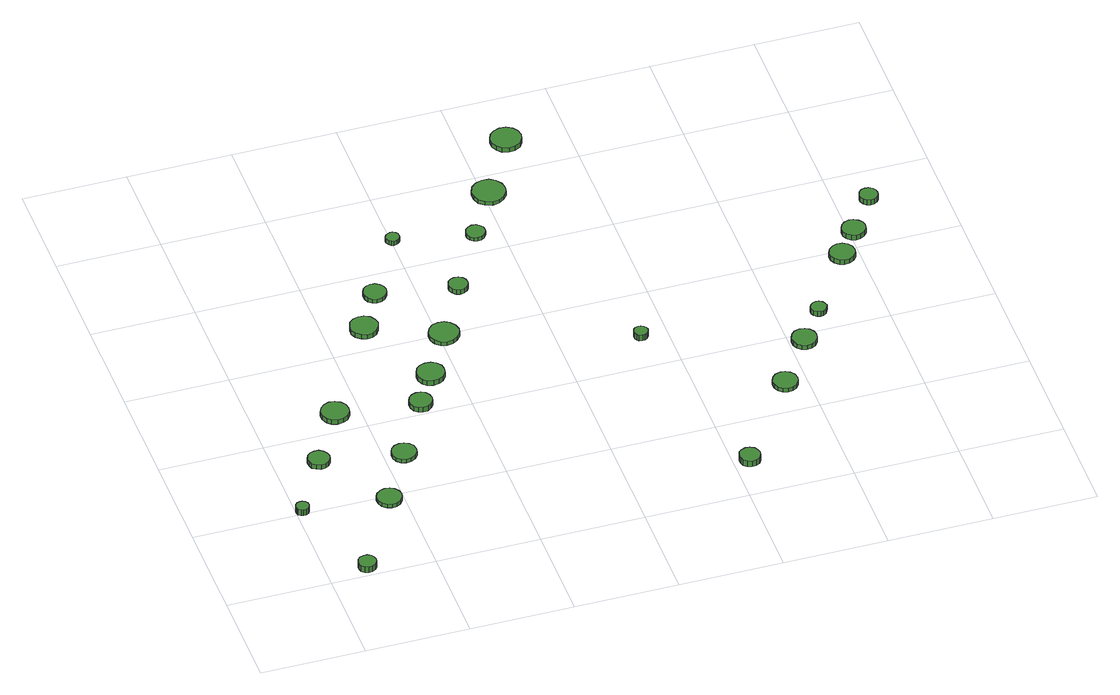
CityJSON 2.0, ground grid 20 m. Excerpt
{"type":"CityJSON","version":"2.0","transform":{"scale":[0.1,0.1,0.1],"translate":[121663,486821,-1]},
"CityObjects":{
"tree1":{"type":"SolitaryVegetationObject","attributes":{"function":"something"},"geometry":[{"type":"MultiSurface","lod":"1","boundaries":[[[0,1,2,3,4,5,6,7,8,9,10,11,12,13,14]],[[15,16,17,18,19,20,21,22,23,24,25,26,27,28,29]],[[0,29,28,1]],[[1,28,27,2]],[[2,27,26,3]],[[3,26,25,4]],[[4,25,24,5]],[[5,24,23,6]],[[6,23,22,7]],[[7,22,21,8]],[[8,21,20,9]],[[9,20,19,10]],[[10,19,18,11]],[[11,18,17,12]],[[12,17,16,13]],[[13,16,15,14]],[[14,15,29,0]]]}]},
"tree2":{"type":"SolitaryVegetationObject","attributes":{"function":"something"},"geometry":[{"type":"MultiSurface","lod":"1","boundaries":[[[30,31,32,33,34,35,36,37,38,39,40,41,42,43,44]],[[45,46,47,48,49,50,51,52,53,54,55,56,57,58,59]],[[30,59,58,31]],[[31,58,57,32]],[[32,57,56,33]],[[33,56,55,34]],[[34,55,54,35]],[[35,54,53,36]],[[36,53,52,37]],[[37,52,51,38]],[[38,51,50,39]],[[39,50,49,40]],[[40,49,48,41]],[[41,48,47,42]],[[42,47,46,43]],[[43,46,45,44]],[[44,45,59,30]]]}]},
"tree3":{"type":"SolitaryVegetationObject","attributes":{"function":"something"},"geometry":[{"type":"MultiSurface","lod":"1","boundaries":[[[60,61,62,63,64,65,66,67,68,69,70,71,72,73,74]],[[75,76,77,78,79,80,81,82,83,84,85,86,87,88,89]],[[60,89,88,61]],[[61,88,87,62]],[[62,87,86,63]],[[63,86,85,64]],[[64,85,84,65]],[[65,84,83,66]],[[66,83,82,67]],[[67,82,81,68]],[[68,81,80,69]],[[69,80,79,70]],[[70,79,78,71]],[[71,78,77,72]],[[72,77,76,73]],[[73,76,75,74]],[[74,75,89,60]]]}]},
"tree4":{"type":"SolitaryVegetationObject","attributes":{"function":"something"},"geometry":[{"type":"MultiSurface","lod":"1","boundaries":[[[90,91,92,93,94,95,96,97,98,99,100,101,102,103,104]],[[105,106,107,108,109,110,111,112,113,114,115,116,117,118,119]],[[90,119,118,91]],[[91,118,117,92]],[[92,117,116,93]],[[93,116,115,94]],[[94,115,114,95]],[[95,114,113,96]],[[96,113,112,97]],[[97,112,111,98]],[[98,111,110,99]],[[99,110,109,100]],[[100,109,108,101]],[[101,108,107,102]],[[102,107,106,103]],[[103,106,105,104]],[[104,105,119,90]]]}]},
"tree5":{"type":"SolitaryVegetationObject","attributes":{"function":"something"},"geometry":[{"type":"MultiSurface","lod":"1","boundaries":[[[120,121,122,123,124,125,126,127,128,129,130,131,132,133,134]],[[135,136,137,138,139,140,141,142,143,144,145,146,147,148,149]],[[120,149,148,121]],[[121,148,147,122]],[[122,147,146,123]],[[123,146,145,124]],[[124,145,144,125]],[[125,144,143,126]],[[126,143,142,127]],[[127,142,141,128]],[[128,141,140,129]],[[129,140,139,130]],[[130,139,138,131]],[[131,138,137,132]],[[132,137,136,133]],[[133,136,135,134]],[[134,135,149,120]]]}]},
"tree6":{"type":"SolitaryVegetationObject","attributes":{"function":"something"},"geometry":[{"type":"MultiSurface","lod":"1","boundaries":[[[150,151,152,153,154,155,156,157,158,159,160,161,162,163,164]],[[165,166,167,168,169,170,171,172,173,174,175,176,177,178,179]],[[150,179,178,151]],[[151,178,177,152]],[[152,177,176,153]],[[153,176,175,154]],[[154,175,174,155]],[[155,174,173,156]],[[156,173,172,157]],[[157,172,171,158]],[[158,171,170,159]],[[159,170,169,160]],[[160,169,168,161]],[[161,168,167,162]],[[162,167,166,163]],[[163,166,165,164]],[[164,165,179,150]]]}]},
"tree7":{"type":"SolitaryVegetationObject","attributes":{"function":"something"},"geometry":[{"type":"MultiSurface","lod":"1","boundaries":[[[180,181,182,183,184,185,186,187,188,189,190,191,192,193,194]],[[195,196,197,198,199,200,201,202,203,204,205,206,207,208,209]],[[180,209,208,181]],[[181,208,207,182]],[[182,207,206,183]],[[183,206,205,184]],[[184,205,204,185]],[[185,204,203,186]],[[186,203,202,187]],[[187,202,201,188]],[[188,201,200,189]],[[189,200,199,190]],[[190,199,198,191]],[[191,198,197,192]],[[192,197,196,193]],[[193,196,195,194]],[[194,195,209,180]]]}]},
"tree8":{"type":"SolitaryVegetationObject","attributes":{"function":"something"},"geometry":[{"type":"MultiSurface","lod":"1","boundaries":[[[210,211,212,213,214,215,216,217,218,219,220,221,222,223,224]],[[225,226,227,228,229,230,231,232,233,234,235,236,237,238,239]],[[210,239,238,211]],[[211,238,237,212]],[[212,237,236,213]],[[213,236,235,214]],[[214,235,234,215]],[[215,234,233,216]],[[216,233,232,217]],[[217,232,231,218]],[[218,231,230,219]],[[219,230,229,220]],[[220,229,228,221]],[[221,228,227,222]],[[222,227,226,223]],[[223,226,225,224]],[[224,225,239,210]]]}]},
"tree9":{"type":"SolitaryVegetationObject","attributes":{"function":"something"},"geometry":[{"type":"MultiSurface","lod":"1","boundaries":[[[240,241,242,243,244,245,246,247,248,249,250,251,252,253,254]],[[255,256,257,258,259,260,261,262,263,264,265,266,267,268,269]],[[240,269,268,241]],[[241,268,267,242]],[[242,267,266,243]],[[243,266,265,244]],[[244,265,264,245]],[[245,264,263,246]],[[246,263,262,247]],[[247,262,261,248]],[[248,261,260,249]],[[249,260,259,250]],[[250,259,258,251]],[[251,258,257,252]],[[252,257,256,253]],[[253,256,255,254]],[[254,255,269,240]]]}]},
"tree10":{"type":"SolitaryVegetationObject","attributes":{"function":"something"},"geometry":[{"type":"MultiSurface","lod":"1","boundaries":[[[270,271,272,273,274,275,276,277,278,279,280,281,282,283,284]],[[285,286,287,288,289,290,291,292,293,294,295,296,297,298,299]],[[270,299,298,271]],[[271,298,297,272]],[[272,297,296,273]],[[273,296,295,274]],[[274,295,294,275]],[[275,294,293,276]],[[276,293,292,277]],[[277,292,291,278]],[[278,291,290,279]],[[279,290,289,280]],[[280,289,288,281]],[[281,288,287,282]],[[282,287,286,283]],[[283,286,285,284]],[[284,285,299,270]]]}]},
"tree11":{"type":"SolitaryVegetationObject","attributes":{"function":"something"},"geometry":[{"type":"MultiSurface","lod":"1","boundaries":[[[300,301,302,303,304,305,306,307,308,309,310,311,312,313,314]],[[315,316,317,318,319,320,321,322,323,324,325,326,327,328,329]],[[300,329,328,301]],[[301,328,327,302]],[[302,327,326,303]],[[303,326,325,304]],[[304,325,324,305]],[[305,324,323,306]],[[306,323,322,307]],[[307,322,321,308]],[[308,321,320,309]],[[309,320,319,310]],[[310,319,318,311]],[[311,318,317,312]],[[312,317,316,313]],[[313,316,315,314]],[[314,315,329,300]]]}]},
"tree12":{"type":"SolitaryVegetationObject","attributes":{"function":"something"},"geometry":[{"type":"MultiSurface","lod":"1","boundaries":[[[330,331,332,333,334,335,336,337,338,339,340,341,342,343,344]],[[345,346,347,348,349,350,351,352,353,354,355,356,357,358,359]],[[330,359,358,331]],[[331,358,357,332]],[[332,357,356,333]],[[333,356,355,334]],[[334,355,354,335]],[[335,354,353,336]],[[336,353,352,337]],[[337,352,351,338]],[[338,351,350,339]],[[339,350,349,340]],[[340,349,348,341]],[[341,348,347,342]],[[342,347,346,343]],[[343,346,345,344]],[[344,345,359,330]]]}]},
"tree13":{"type":"SolitaryVegetationObject","attributes":{"function":"something"},"geometry":[{"type":"MultiSurface","lod":"1","boundaries":[[[360,361,362,363,364,365,366,367,368,369,370,371,372,373,374]],[[375,376,377,378,379,380,381,382,383,384,385,386,387,388,389]],[[360,389,388,361]],[[361,388,387,362]],[[362,387,386,363]],[[363,386,385,364]],[[364,385,384,365]],[[365,384,383,366]],[[366,383,382,367]],[[367,382,381,368]],[[368,381,380,369]],[[369,380,379,370]],[[370,379,378,371]],[[371,378,377,372]],[[372,377,376,373]],[[373,376,375,374]],[[374,375,389,360]]]}]},
"tree14":{"type":"SolitaryVegetationObject","attributes":{"function":"something"},"geometry":[{"type":"MultiSurface","lod":"1","boundaries":[[[390,391,392,393,394,395,396,397,398,399,400,401,402,403,404]],[[405,406,407,408,409,410,411,412,413,414,415,416,417,418,419]],[[390,419,418,391]],[[391,418,417,392]],[[392,417,416,393]],[[393,416,415,394]],[[394,415,414,395]],[[395,414,413,396]],[[396,413,412,397]],[[397,412,411,398]],[[398,411,410,399]],[[399,410,409,400]],[[400,409,408,401]],[[401,408,407,402]],[[402,407,406,403]],[[403,406,405,404]],[[404,405,419,390]]]}]},
"tree15":{"type":"SolitaryVegetationObject","attributes":{"function":"something"},"geometry":[{"type":"MultiSurface","lod":"1","boundaries":[[[420,421,422,423,424,425,426,427,428,429,430,431,432,433,434]],[[435,436,437,438,439,440,441,442,443,444,445,446,447,448,449]],[[420,449,448,421]],[[421,448,447,422]],[[422,447,446,423]],[[423,446,445,424]],[[424,445,444,425]],[[425,444,443,426]],[[426,443,442,427]],[[427,442,441,428]],[[428,441,440,429]],[[429,440,439,430]],[[430,439,438,431]],[[431,438,437,432]],[[432,437,436,433]],[[433,436,435,434]],[[434,435,449,420]]]}]},
"tree16":{"type":"SolitaryVegetationObject","attributes":{"function":"something"},"geometry":[{"type":"MultiSurface","lod":"1","boundaries":[[[450,451,452,453,454,455,456,457,458,459,460,461,462,463,464]],[[465,466,467,468,469,470,471,472,473,474,475,476,477,478,479]],[[450,479,478,451]],[[451,478,477,452]],[[452,477,476,453]],[[453,476,475,454]],[[454,475,474,455]],[[455,474,473,456]],[[456,473,472,457]],[[457,472,471,458]],[[458,471,470,459]],[[459,470,469,460]],[[460,469,468,461]],[[461,468,467,462]],[[462,467,466,463]],[[463,466,465,464]],[[464,465,479,450]]]}]},
"tree17":{"type":"SolitaryVegetationObject","attributes":{"function":"something"},"geometry":[{"type":"MultiSurface","lod":"1","boundaries":[[[480,481,482,483,484,485,486,487,488,489,490,491,492,493,494]],[[495,496,497,498,499,500,501,502,503,504,505,506,507,508,509]],[[480,509,508,481]],[[481,508,507,482]],[[482,507,506,483]],[[483,506,505,484]],[[484,505,504,485]],[[485,504,503,486]],[[486,503,502,487]],[[487,502,501,488]],[[488,501,500,489]],[[489,500,499,490]],[[490,499,498,491]],[[491,498,497,492]],[[492,497,496,493]],[[493,496,495,494]],[[494,495,509,480]]]}]},
"tree18":{"type":"SolitaryVegetationObject","attributes":{"function":"something"},"geometry":[{"type":"MultiSurface","lod":"1","boundaries":[[[510,511,512,513,514,515,516,517,518,519,520,521,522,523,524]],[[525,526,527,528,529,530,531,532,533,534,535,536,537,538,539]],[[510,539,538,511]],[[511,538,537,512]],[[512,537,536,513]],[[513,536,535,514]],[[514,535,534,515]],[[515,534,533,516]],[[516,533,532,517]],[[517,532,531,518]],[[518,531,530,519]],[[519,530,529,520]],[[520,529,528,521]],[[521,528,527,522]],[[522,527,526,523]],[[523,526,525,524]],[[524,525,539,510]]]}]},
"tree19":{"type":"SolitaryVegetationObject","attributes":{"function":"something"},"geometry":[{"type":"MultiSurface","lod":"1","boundaries":[[[540,541,542,543,544,545,546,547,548,549,550,551,552,553,554]],[[555,556,557,558,559,560,561,562,563,564,565,566,567,568,569]],[[540,569,568,541]],[[541,568,567,542]],[[542,567,566,543]],[[543,566,565,544]],[[544,565,564,545]],[[545,564,563,546]],[[546,563,562,547]],[[547,562,561,548]],[[548,561,560,549]],[[549,560,559,550]],[[550,559,558,551]],[[551,558,557,552]],[[552,557,556,553]],[[553,556,555,554]],[[554,555,569,540]]]}]},
"tree20":{"type":"SolitaryVegetationObject","attributes":{"function":"something"},"geometry":[{"type":"MultiSurface","lod":"1","boundaries":[[[570,571,572,573,574,575,576,577,578,579,580,581,582,583,584]],[[585,586,587,588,589,590,591,592,593,594,595,596,597,598,599]],[[570,599,598,571]],[[571,598,597,572]],[[572,597,596,573]],[[573,596,595,574]],[[574,595,594,575]],[[575,594,593,576]],[[576,593,592,577]],[[577,592,591,578]],[[578,591,590,579]],[[579,590,589,580]],[[580,589,588,581]],[[581,588,587,582]],[[582,587,586,583]],[[583,586,585,584]],[[584,585,599,570]]]}]},
"tree21":{"type":"SolitaryVegetationObject","attributes":{"function":"something"},"geometry":[{"type":"MultiSurface","lod":"1","boundaries":[[[600,601,602,603,604,605,606,607,608,609,610,611,612,613,614]],[[615,616,617,618,619,620,621,622,623,624,625,626,627,628,629]],[[600,629,628,601]],[[601,628,627,602]],[[602,627,626,603]],[[603,626,625,604]],[[604,625,624,605]],[[605,624,623,606]],[[606,623,622,607]],[[607,622,621,608]],[[608,621,620,609]],[[609,620,619,610]],[[610,619,618,611]],[[611,618,617,612]],[[612,617,616,613]],[[613,616,615,614]],[[614,615,629,600]]]}]},
"tree22":{"type":"SolitaryVegetationObject","attributes":{"function":"something"},"geometry":[{"type":"MultiSurface","lod":"1","boundaries":[[[630,631,632,633,634,635,636,637,638,639,640,641,642,643,644]],[[645,646,647,648,649,650,651,652,653,654,655,656,657,658,659]],[[630,659,658,631]],[[631,658,657,632]],[[632,657,656,633]],[[633,656,655,634]],[[634,655,654,635]],[[635,654,653,636]],[[636,653,652,637]],[[637,652,651,638]],[[638,651,650,639]],[[639,650,649,640]],[[640,649,648,641]],[[641,648,647,642]],[[642,647,646,643]],[[643,646,645,644]],[[644,645,659,630]]]}]},
"tree23":{"type":"SolitaryVegetationObject","attributes":{"function":"something"},"geometry":[{"type":"MultiSurface","lod":"1","boundaries":[[[660,661,662,663,664,665,666,667,668,669,670,671,672,673,674]],[[675,676,677,678,679,680,681,682,683,684,685,686,687,688,689]],[[660,689,688,661]],[[661,688,687,662]],[[662,687,686,663]],[[663,686,685,664]],[[664,685,684,665]],[[665,684,683,666]],[[666,683,682,667]],[[667,682,681,668]],[[668,681,680,669]],[[669,680,679,670]],[[670,679,678,671]],[[671,678,677,672]],[[672,677,676,673]],[[673,676,675,674]],[[674,675,689,660]]]}]},
"tree24":{"type":"SolitaryVegetationObject","attributes":{"function":"something"},"geometry":[{"type":"MultiSurface","lod":"1","boundaries":[[[690,691,692,693,694,695,696,697,698,699,700,701,702,703,704]],[[705,706,707,708,709,710,711,712,713,714,715,716,717,718,719]],[[690,719,718,691]],[[691,718,717,692]],[[692,717,716,693]],[[693,716,715,694]],[[694,715,714,695]],[[695,714,713,696]],[[696,713,712,697]],[[697,712,711,698]],[[698,711,710,699]],[[699,710,709,700]],[[700,709,708,701]],[[701,708,707,702]],[[702,707,706,703]],[[703,706,705,704]],[[704,705,719,690]]]}]}
},
"vertices":[
[25,208,20],[24,213,20],[21,217,20],[16,220,20],[11,220,20],[6,219,20],[2,215,20],[0,210,20],[0,205,20],[2,200,20],[6,197,20],[11,195,20],[16,196,20],[21,198,20],[24,203,20],[24,203,7],[21,198,7],[16,196,7],[11,195,7],[6,197,7],[2,200,7],[0,205,7],[0,210,7],[2,215,7],[6,219,7],[11,220,7],[16,220,7],[21,217,7],[24,213,7],[25,208,7],
[92,18,25],[90,25,25],[86,31,25],[80,35,25],[73,35,25],[66,33,25],[60,28,25],[58,22,25],[58,15,25],[60,8,25],[66,3,25],[73,1,25],[80,2,25],[86,5,25],[90,11,25],[90,11,12],[86,5,12],[80,2,12],[73,1,12],[66,3,12],[60,8,12],[58,15,12],[58,22,12],[60,28,12],[66,33,12],[73,35,12],[80,35,12],[86,31,12],[90,25,12],[92,18,12],
[104,330,17],[102,338,17],[97,345,17],[90,350,17],[81,350,17],[73,348,17],[66,342,17],[63,334,17],[63,325,17],[66,317,17],[73,312,17],[81,309,17],[90,310,17],[97,314,17],[102,321,17],[102,321,7],[97,314,7],[90,310,7],[81,309,7],[73,312,7],[66,317,7],[63,325,7],[63,334,7],[66,342,7],[73,348,7],[81,350,7],[90,350,7],[97,345,7],[102,338,7],[104,330,7],
[196,189,16],[194,198,16],[188,206,16],[180,211,16],[170,212,16],[161,209,16],[153,203,16],[149,194,16],[149,184,16],[153,175,16],[161,168,16],[170,165,16],[180,166,16],[188,171,16],[194,179,16],[194,179,8],[188,171,8],[180,166,8],[170,165,8],[161,168,8],[153,175,8],[149,184,8],[149,194,8],[153,203,8],[161,209,8],[170,212,8],[180,211,8],[188,206,8],[194,198,8],[196,189,8],
[179,447,16],[177,458,16],[170,467,16],[160,473,16],[149,474,16],[139,470,16],[131,463,16],[126,453,16],[126,442,16],[131,431,16],[139,424,16],[149,421,16],[160,422,16],[170,427,16],[177,436,16],[177,436,6],[170,427,6],[160,422,6],[149,421,6],[139,424,6],[131,431,6],[126,442,6],[126,453,6],[131,463,6],[139,470,6],[149,474,6],[160,473,6],[170,467,6],[177,458,6],[179,447,6],
[261,302,15],[259,312,15],[253,319,15],[244,324,15],[235,325,15],[225,322,15],[218,316,15],[214,307,15],[214,297,15],[218,288,15],[225,281,15],[235,278,15],[244,279,15],[253,284,15],[259,292,15],[259,292,7],[253,284,7],[244,279,7],[235,278,7],[225,281,7],[218,288,7],[214,297,7],[214,307,7],[218,316,7],[225,322,7],[235,325,7],[244,324,7],[253,319,7],[259,312,7],[261,302,7],
[332,427,17],[330,436,17],[325,444,17],[317,448,17],[308,449,17],[299,446,17],[292,440,17],[289,432,17],[289,423,17],[292,414,17],[299,408,17],[308,405,17],[317,406,17],[325,411,17],[330,418,17],[330,418,6],[325,411,6],[317,406,6],[308,405,6],[299,408,6],[292,414,6],[289,423,6],[289,432,6],[292,440,6],[299,446,6],[308,449,6],[317,448,6],[325,444,6],[330,436,6],[332,427,6],
[304,659,16],[301,670,16],[295,679,16],[285,684,16],[274,685,16],[264,682,16],[255,675,16],[251,664,16],[251,653,16],[255,643,16],[264,636,16],[274,632,16],[285,633,16],[295,639,16],[301,648,16],[301,648,6],[295,639,6],[285,633,6],[274,632,6],[264,636,6],[255,643,6],[251,653,6],[251,664,6],[255,675,6],[264,682,6],[274,685,6],[285,684,6],[295,679,6],[301,670,6],[304,659,6],
[378,497,17],[376,508,17],[369,517,17],[360,522,17],[349,523,17],[338,520,17],[330,513,17],[326,502,17],[326,491,17],[330,481,17],[338,474,17],[349,471,17],[360,472,17],[369,477,17],[376,486,17],[376,486,6],[369,477,6],[360,472,6],[349,471,6],[338,474,6],[330,481,6],[326,491,6],[326,502,6],[330,513,6],[338,520,6],[349,523,6],[360,522,6],[369,517,6],[376,508,6],[378,497,6],
[347,743,16],[345,752,16],[340,759,16],[332,764,16],[323,765,16],[314,762,16],[307,756,16],[304,748,16],[304,738,16],[307,730,16],[314,724,16],[323,721,16],[332,722,16],[340,727,16],[345,734,16],[345,734,7],[340,727,7],[332,722,7],[323,721,7],[314,724,7],[307,730,7],[304,738,7],[304,748,7],[307,756,7],[314,762,7],[323,765,7],[332,764,7],[340,759,7],[345,752,7],[347,743,7],
[439,598,15],[436,609,15],[429,619,15],[419,625,15],[407,626,15],[396,623,15],[387,615,15],[382,604,15],[382,592,15],[387,581,15],[396,573,15],[407,569,15],[419,571,15],[429,577,15],[436,586,15],[436,586,6],[429,577,6],[419,571,6],[407,569,6],[396,573,6],[387,581,6],[382,592,6],[382,604,6],[387,615,6],[396,623,6],[407,626,6],[419,625,6],[429,619,6],[436,609,6],[439,598,6],
[416,878,17],[415,884,17],[412,888,17],[407,891,17],[402,891,17],[397,889,17],[393,886,17],[390,881,17],[390,876,17],[393,871,17],[397,867,17],[402,865,17],[407,866,17],[412,869,17],[415,873,17],[415,873,7],[412,869,7],[407,866,7],[402,865,7],[397,867,7],[393,871,7],[390,876,7],[390,881,7],[393,886,7],[397,889,7],[402,891,7],[407,891,7],[412,888,7],[415,884,7],[416,878,7],
[495,718,16],[493,725,16],[489,731,16],[482,735,16],[474,736,16],[467,734,16],[461,729,16],[458,721,16],[458,714,16],[461,707,16],[467,701,16],[474,699,16],[482,700,16],[489,704,16],[493,710,16],[493,710,6],[489,704,6],[482,700,6],[474,699,6],[467,701,6],[461,707,6],[458,714,6],[458,721,6],[461,729,6],[467,734,6],[474,736,6],[482,735,6],[489,731,6],[493,725,6],[495,718,6],
[570,848,15],[569,856,15],[564,862,15],[558,866,15],[550,867,15],[543,864,15],[537,859,15],[534,852,15],[534,844,15],[537,837,15],[543,832,15],[550,830,15],[558,831,15],[564,835,15],[569,841,15],[569,841,7],[564,835,7],[558,831,7],[550,830,7],[543,832,7],[537,837,7],[534,844,7],[534,852,7],[537,859,7],[543,864,7],[550,867,7],[558,866,7],[564,862,7],[569,856,7],[570,848,7],
[850,92,21],[848,100,21],[844,107,21],[836,111,21],[828,112,21],[820,109,21],[814,104,21],[811,96,21],[811,88,21],[814,80,21],[820,75,21],[828,72,21],[836,73,21],[844,77,21],[848,84,21],[848,84,8],[844,77,8],[836,73,8],[828,72,8],[820,75,8],[814,80,8],[811,88,8],[811,96,8],[814,104,8],[820,109,8],[828,112,8],[836,111,8],[844,107,8],[848,100,8],[850,92,8],
[763,482,22],[761,488,22],[758,492,22],[753,495,22],[748,495,22],[742,494,22],[738,490,22],[736,485,22],[736,479,22],[738,474,22],[742,470,22],[748,469,22],[753,469,22],[758,472,22],[761,477,22],[761,477,9],[758,472,9],[753,469,9],[748,469,9],[742,470,9],[738,474,9],[736,479,9],[736,485,9],[738,490,9],[742,494,9],[748,495,9],[753,495,9],[758,492,9],[761,488,9],[763,482,9],
[642,949,15],[639,962,15],[631,973,15],[620,980,15],[607,981,15],[594,977,15],[584,968,15],[579,956,15],[579,943,15],[584,930,15],[594,922,15],[607,917,15],[620,919,15],[631,926,15],[639,936,15],[639,936,7],[631,926,7],[620,919,7],[607,917,7],[594,922,7],[584,930,7],[579,943,7],[579,956,7],[584,968,7],[594,977,7],[607,981,7],[620,980,7],[631,973,7],[639,962,7],[642,949,7],
[715,1079,17],[712,1091,17],[705,1101,17],[694,1107,17],[682,1108,17],[670,1104,17],[661,1096,17],[656,1085,17],[656,1073,17],[661,1062,17],[670,1053,17],[682,1050,17],[694,1051,17],[705,1057,17],[712,1067,17],[712,1067,7],[705,1057,7],[694,1051,7],[682,1050,7],[670,1053,7],[661,1062,7],[656,1073,7],[656,1085,7],[661,1096,7],[670,1104,7],[682,1108,7],[694,1107,7],[705,1101,7],[712,1091,7],[715,1079,7],
[982,277,15],[980,287,15],[974,295,15],[966,300,15],[956,301,15],[946,298,15],[939,291,15],[935,282,15],[935,272,15],[939,263,15],[946,256,15],[956,253,15],[966,254,15],[974,259,15],[980,267,15],[980,267,6],[974,259,6],[966,254,6],[956,253,6],[946,256,6],[939,263,6],[935,272,6],[935,282,6],[939,291,6],[946,298,6],[956,301,6],[966,300,6],[974,295,6],[980,287,6],[982,277,6],
[1052,380,16],[1050,390,16],[1044,398,16],[1036,403,16],[1026,404,16],[1016,401,16],[1009,394,16],[1005,385,16],[1005,375,16],[1009,366,16],[1016,359,16],[1026,356,16],[1036,357,16],[1044,362,16],[1050,370,16],[1050,370,6],[1044,362,6],[1036,357,6],[1026,356,6],[1016,359,6],[1009,366,6],[1005,375,6],[1005,385,6],[1009,394,6],[1016,401,6],[1026,404,6],[1036,403,6],[1044,398,6],[1050,390,6],[1052,380,6],
[1095,452,17],[1093,458,17],[1090,463,17],[1084,467,17],[1078,467,17],[1072,465,17],[1067,461,17],[1064,455,17],[1064,449,17],[1067,443,17],[1072,439,17],[1078,437,17],[1084,437,17],[1090,441,17],[1093,446,17],[1093,446,6],[1090,441,6],[1084,437,6],[1078,437,6],[1072,439,6],[1067,443,6],[1064,449,6],[1064,455,6],[1067,461,6],[1072,465,6],[1078,467,6],[1084,467,6],[1090,463,6],[1093,458,6],[1095,452,6],
[1192,586,16],[1190,596,16],[1184,604,16],[1175,609,16],[1165,610,16],[1156,607,16],[1148,600,16],[1144,591,16],[1144,581,16],[1148,572,16],[1156,565,16],[1165,562,16],[1175,563,16],[1184,568,16],[1190,576,16],[1190,576,6],[1184,568,6],[1175,563,6],[1165,562,6],[1156,565,6],[1148,572,6],[1144,581,6],[1144,591,6],[1148,600,6],[1156,607,6],[1165,610,6],[1175,609,6],[1184,604,6],[1190,596,6],[1192,586,6],
[1231,644,17],[1229,653,17],[1223,660,17],[1215,665,17],[1206,666,17],[1197,663,17],[1190,657,17],[1186,648,17],[1186,639,17],[1190,630,17],[1197,624,17],[1206,621,17],[1215,622,17],[1223,627,17],[1229,634,17],[1229,634,6],[1223,627,6],[1215,622,6],[1206,621,6],[1197,624,6],[1190,630,6],[1186,639,6],[1186,648,6],[1190,657,6],[1197,663,6],[1206,666,6],[1215,665,6],[1223,660,6],[1229,653,6],[1231,644,6],
[1280,723,18],[1279,730,18],[1275,736,18],[1268,740,18],[1261,741,18],[1254,739,18],[1249,734,18],[1246,727,18],[1246,720,18],[1249,713,18],[1254,708,18],[1261,706,18],[1268,707,18],[1275,710,18],[1279,716,18],[1279,716,6],[1275,710,6],[1268,707,6],[1261,706,6],[1254,708,6],[1249,713,6],[1246,720,6],[1246,727,6],[1249,734,6],[1254,739,6],[1261,741,6],[1268,740,6],[1275,736,6],[1279,730,6],[1280,723,6]
]}
